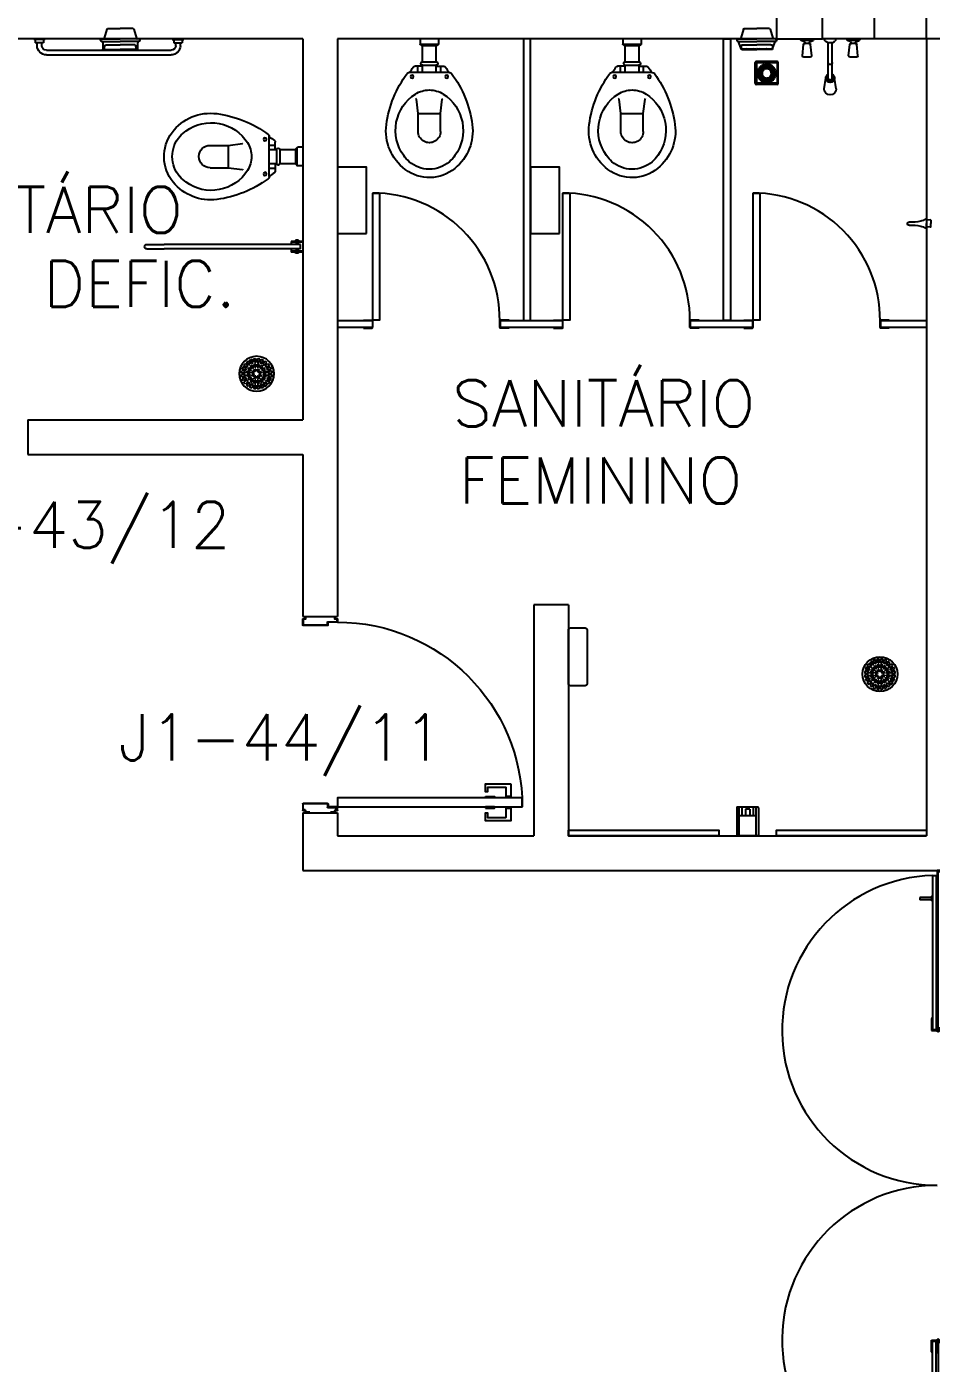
# Model space of a CAD drawing. Header units: millimetres. Extents: x 1887 to 2405, y 1100 to 1335.
# Drawn here: x 2114.31 to 2118.23, y 1265.32 to 1271.1 of the extents above; entities that cross this region are included whole.
import ezdxf

# ---------------------------------------------------------------- set-up
doc = ezdxf.new("R2010")
doc.units = ezdxf.units.MM
doc.linetypes.add('HIDDEN', pattern=[0.375, 0.25, -0.125])
for name, color, linetype in [('AR-ALV', 2, 'Continuous'), ('AR-CORRIMÃO-DEF', 2, 'Continuous'), ('AR-DIVISÓRIAS', 1, 'Continuous'), ('AR-ESTC', 3, 'Continuous'), ('AR-LOUCAS', 1, 'Continuous'), ('AR-LOUÇAS', 1, 'Continuous'), ('AR-PORTA', 1, 'Continuous'), ('AR-VIDRO', 1, 'Continuous'), ('DV- VISTA', 2, 'Continuous'), ('ENDEREÇO', 2, 'Continuous'), ('HE_TIGRECAD', 1, 'Continuous'), ('insercao', 4, 'Continuous'), ('maçaneta', 1, 'Continuous'), ('montantes', 1, 'Continuous'), ('mov', 1, 'Continuous'), ('PM-PERFIL U-C', 2, 'Continuous'), ('pm1', 2, 'Continuous'), ('pm2', 2, 'Continuous'), ('TEXTO', 2, 'Continuous'), ('WC-PROJ', 1, 'HIDDEN'), ('WC1', 1, 'Continuous'), ('WC2', 1, 'Continuous'), ('WC3', 1, 'Continuous')]:
    doc.layers.add(name, color=color, linetype=linetype)
doc.styles.add('UNB-100', font='simplex.shx', dxfattribs={"height": 0.2})
doc.styles.add('UNB1-100', font='simplex.shx', dxfattribs={"height": 0.2})

# ---------------------------------------------------------------- blocks, each defined once
blk = doc.blocks.new('BACI-01P')
at = {"layer": 'WC1'}
for p, q in [((0.1191, 0.03), (0.1191, 0.0624)), ((0.146, 0.0857), (0.146, 0.0887)), ((0.1191, 0.03), (0.1139, 0.03)), ((0.1139, 0.0298), (0.1139, -0.0298)), ((0.1191, -0.03), (0.1139, -0.03)), ((0.1191, -0.03), (0.1191, -0.0624)), ((0.146, -0.0857), (0.146, -0.0887))]:
    blk.add_line(p, q, dxfattribs=at)
for centre, radius, start, end in [((0.4364, -0.2936), 0.4837, 97.68046, 126.34544), ((0.3996, -0.0205), 0.2081, 36.88811, 97.68046), ((0.1282, 0.0624), 0.00909, 126.16044, 180), ((0.4044, -0.3155), 0.4771, 122.78184, 126.16044), ((0.1551, 0.0887), 0.00909, 126.33581, 180), ((0.4268, 0), 0.174, 320.47667, 36.88811), ((0.1282, -0.0624), 0.00909, 180, 233.83956), ((0.4044, 0.3155), 0.4771, 233.83956, 237.21816), ((0.1551, -0.0887), 0.00909, 180, 238.98254), ((0.4364, 0.2936), 0.4837, 233.75773, 262.31954), ((0.3996, 0.0205), 0.2081, 262.31954, 320.89786)]:
    blk.add_arc(centre, radius, start, end, dxfattribs=at)
at = {"layer": 'WC2'}
for p, q in [((0.146, -0.0857), (0.146, 0.0857)), ((0, 0.04), (0.023, 0.04)), ((0.025, 0.035), (0.025, 0.038)), ((0.025, -0.035), (0.025, 0.035)), ((0.025, 0.035), (0.028, 0.035)), ((0.03, -0.033), (0.03, 0.033)), ((0.1, 0.03), (0.03, 0.03)), ((0.1, 0.0298), (0.1, -0.0298)), ((0, -0.04), (0.023, -0.04)), ((0.025, -0.038), (0.025, -0.035)), ((0.025, -0.035), (0.028, -0.035)), ((0.1, -0.03), (0.03, -0.03))]:
    blk.add_line(p, q, dxfattribs=at)
for centre, radius, start, end in [((0.3966, -0.0404), 0.1866, 54.25145, 147.32014), ((0.3335, 0), 0.1117, 147.32014, 180), ((0.4126, -0.0182), 0.1592, 41.32993, 54.25145), ((0.4333, 0), 0.1317, 0, 41.32993), ((0.023, 0.038), 0.002, 0, 90), ((0.028, 0.033), 0.002, 0, 90), ((0.107, 0.0298), 0.00697, 0, 180), ((0.3335, 0), 0.1117, 180, 212.67986), ((0.4333, 0), 0.1317, 318.67007, 0), ((0.023, -0.038), 0.002, 270, 0), ((0.028, -0.033), 0.002, 270, 0), ((0.107, -0.0298), 0.00697, 180, 0), ((0.3966, 0.0404), 0.1866, 212.67986, 305.74855), ((0.4126, 0.0182), 0.1592, 305.74855, 318.67007)]:
    blk.add_arc(centre, radius, start, end, dxfattribs=at)
at = {"layer": 'WC3', "color": 1}
for p, q in [((0.261, 0.0562), (0.2593, 0.0585)), ((0.3229, 0.0486), (0.261, 0.0562)), ((0.3229, 0.0486), (0.3229, -0.0486)), ((0.4015, 0.0486), (0.3229, 0.0486)), ((0.261, -0.0562), (0.2593, -0.0585)), ((0.3229, -0.0486), (0.261, -0.0562)), ((0.4015, -0.0486), (0.3229, -0.0486))]:
    blk.add_line(p, q, dxfattribs=at)
at = {"layer": 'WC3'}
for p, q in [((0.146, 0.0497), (0.1191, 0.0497)), ((0.146, 0.03), (0.1191, 0.03)), ((0.146, -0.03), (0.1191, -0.03)), ((0.146, -0.0497), (0.1191, -0.0497))]:
    blk.add_line(p, q, dxfattribs=at)
at = {"layer": 'WC3', "color": 1}
for centre in [(0.1641, 0.075), (0.1641, -0.075)]:
    blk.add_circle(centre, 0.00682, dxfattribs=at)
blk.add_arc((0.4015, 0), 0.0486, 270, 90, dxfattribs=at)
blk = doc.blocks.new('CHVR-01P')
at = {"layer": 'WC1', "color": 1}
for p, q in [((-0.074, 0.12), (-0.0254, 0.1155)), ((-0.0139, 0.1119), (-0.0077, 0.1257)), ((-0.0015, 0.129), (-0.0052, 0.1279)), ((-0.08, 0.114), (-0.08, 0.086)), ((-0.074, 0.08), (-0.0254, 0.0845)), ((-0.02, 0.1096), (-0.0176, 0.1096)), ((-0.02, 0.0904), (-0.0176, 0.0904)), ((-0.0139, 0.0881), (-0.0077, 0.0743)), ((-0.0015, 0.071), (-0.0052, 0.0721)), ((-0.2165, 0.0264), (-0.1704, 0.0189)), ((-0.1704, 0.0088), (-0.1537, 0.0088)), ((-0.1537, 0.0088), (-0.0176, 0.0088)), ((-0.0176, 0.0088), (-0.0133, 0.0174)), ((-0.0131, 0.0178), (-0.0132, 0.0176)), ((-0.0126, 0.0182), (-0.0088, 0.0206)), ((-0.0088, 0.0222), (-0.0088, 0.0206)), ((-0.0068, 0.0242), (0, 0.0242)), ((-0.2165, -0.0264), (-0.1704, -0.0189)), ((-0.1704, -0.0088), (-0.1537, -0.0088)), ((-0.1537, -0.0088), (-0.0176, -0.0088)), ((-0.0176, -0.0088), (-0.0133, -0.0174)), ((-0.0131, -0.0178), (-0.0132, -0.0176)), ((-0.0126, -0.0182), (-0.0088, -0.0206)), ((-0.0088, -0.0206), (-0.0088, -0.0222)), ((-0.0068, -0.0242), (0, -0.0242)), ((-0.08, -0.086), (-0.08, -0.114)), ((-0.074, -0.08), (-0.0254, -0.0845)), ((-0.074, -0.12), (-0.0254, -0.1155)), ((-0.02, -0.0904), (-0.0176, -0.0904)), ((-0.02, -0.1096), (-0.0176, -0.1096)), ((-0.0139, -0.0881), (-0.0077, -0.0743)), ((-0.0139, -0.1119), (-0.0077, -0.1257)), ((-0.0015, -0.071), (-0.0052, -0.0721)), ((-0.0015, -0.129), (-0.0052, -0.1279))]:
    blk.add_line(p, q, dxfattribs=at)
for centre, radius, start, end in [((-0.074, 0.114), 0.006, 90, 180), ((-0.004, 0.1241), 0.004, 107.53034, 155.61273), ((-0.001, 0.1282), 0.001, 0, 122.00538), ((-0.074, 0.086), 0.006, 180, 270), ((-0.026, 0.1096), 0.006, 0, 84.40066), ((-0.026, 0.0904), 0.006, 275.59934, 0), ((-0.0176, 0.1136), 0.004, 270, 335.61273), ((-0.0176, 0.0864), 0.004, 24.38727, 90), ((-0.004, 0.0759), 0.004, 204.38727, 252.46966), ((-0.001, 0.0718), 0.001, 237.99462, 0), ((0, 0.07), 0.000002, 180, 270), ((-0.2165, 0), 0.0264, 90, 270), ((-0.1704, 0), 0.0189, 90, 270), ((-0.1704, 0), 0.0088, 90, 270), ((-0.1704, 0), 0.0189, 27.71775, 90), ((-0.0115, 0.0165), 0.002, 122.78059, 153.43495), ((-0.0068, 0.0222), 0.002, 90, 180), ((-0.1704, 0), 0.0189, 270, 332.28225), ((-0.0115, -0.0165), 0.002, 206.56505, 237.21941), ((-0.0068, -0.0222), 0.002, 180, 270), ((-0.074, -0.086), 0.006, 90, 180), ((-0.074, -0.114), 0.006, 180, 270), ((-0.026, -0.0904), 0.006, 0, 84.40066), ((-0.026, -0.1096), 0.006, 275.59934, 0), ((-0.0176, -0.0864), 0.004, 270, 335.61273), ((-0.0176, -0.1136), 0.004, 24.38727, 90), ((-0.004, -0.0759), 0.004, 107.53034, 155.61273), ((-0.001, -0.0718), 0.001, 0, 122.00538), ((-0.004, -0.1241), 0.004, 204.38727, 252.46966), ((-0.001, -0.1282), 0.001, 237.99462, 0), ((0, -0.13), 0.000002, 180, 270)]:
    blk.add_arc(centre, radius, start, end, dxfattribs=at)
at = {"layer": 'WC2', "color": 1}
for p, q in [((-0.0077, 0.1257), (-0.0077, 0.0743)), ((-0.02, 0.1096), (-0.02, 0.0904)), ((-0.0176, 0.0088), (-0.0176, -0.0088)), ((-0.02, -0.0904), (-0.02, -0.1096)), ((-0.0077, -0.0743), (-0.0077, -0.1257))]:
    blk.add_line(p, q, dxfattribs=at)
for centre, radius, start, end in [((-0.1704, 0), 0.0132, 41.81031, 318.18969), ((-0.1031, 0), 0.0088, 90, 270)]:
    blk.add_arc(centre, radius, start, end, dxfattribs=at)
blk = doc.blocks.new('pb55-gr-01p')
at = {"layer": 'mov'}
blk.add_arc((0.0015, 0.0172), 0.55, 359.7335, 90, dxfattribs=at)
at = {"layer": 'pm1'}
blk.add_lwpolyline([(0.0315, 0.5673), (0.0315, 0.0172), (0.0015, 0.0172), (0.0015, 0.5673)], close=True, dxfattribs=at)
at = {"layer": 'pm2'}
for p, q in [((-0.0385, 0.0172), (-0.0008, 0.0172)), ((-0.0385, 0.0158), (-0.0385, 0.0172)), ((-0.0008, 0.0158), (-0.0385, 0.0158)), ((0, 0.015), (0, -0.015)), ((0.0015, -0.0152), (0.0015, 0.015)), ((0.5515, -0.0152), (0.5515, 0.015)), ((0.553, 0.015), (0.553, -0.015)), ((0.5915, 0.0172), (0.5537, 0.0172)), ((0.5537, 0.0158), (0.5915, 0.0158)), ((0.5915, 0.0158), (0.5915, 0.0172)), ((-0.001, -0.016), (-0.0385, -0.016)), ((-0.0385, -0.0175), (-0.0385, -0.016)), ((-0.0385, -0.0175), (-0.0008, -0.0175)), ((0.5915, -0.0175), (0.5537, -0.0175)), ((0.554, -0.016), (0.5915, -0.016)), ((0.5915, -0.0175), (0.5915, -0.016))]:
    blk.add_line(p, q, dxfattribs=at)
for centre, radius, start, end in [((-0.0008, 0.015), 0.00225, 0, 90), ((-0.0008, 0.015), 0.00075, 0, 90), ((0.5537, 0.015), 0.00225, 90, 180), ((0.5537, 0.015), 0.00075, 90, 180), ((-0.001, -0.015), 0.001, 270, 0), ((-0.0008, -0.0152), 0.00225, 270, 0), ((0.5537, -0.0152), 0.00225, 180, 270), ((0.554, -0.015), 0.001, 180, 270)]:
    blk.add_arc(centre, radius, start, end, dxfattribs=at)
blk = doc.blocks.new('DV4')
at = {"layer": 'DV- VISTA', "color": 2}
blk.add_lwpolyline([(0.03, 0), (0.03, -1.22), (0, -1.22), (0, 0)], close=True, dxfattribs=at)
blk = doc.blocks.new('DV3')
at = {"layer": 'DV- VISTA', "color": 2}
blk.add_lwpolyline([(0.03, 0), (0.03, -0.15), (0, -0.15), (0, 0)], close=True, dxfattribs=at)
blk = doc.blocks.new('DV9')
at = {"layer": 'DV- VISTA', "color": 2}
blk.add_lwpolyline([(0.27, -0.03), (0, -0.03), (0, 0), (0.27, 0)], close=True, dxfattribs=at)
blk = doc.blocks.new('DV12')
at = {"layer": 'DV- VISTA', "color": 2}
blk.add_lwpolyline([(0.03, 0.2), (0.03, 0), (0, 0), (0, 0.2)], close=True, dxfattribs=at)
blk = doc.blocks.new('PV1')
at = {"layer": 'AR-VIDRO'}
for p, q in [((0.6825, 0.02), (0.005, 0.02)), ((0.6825, 0.005), (0.005, 0.005)), ((0.0215, 0.0443), (0.0215, 0.0293)), ((0.0215, 0.0443), (0.6875, 0.0443)), ((0.0215, 0.0293), (0.6875, 0.0293)), ((2.7035, 0.0443), (2.0375, 0.0443)), ((2.7035, 0.0293), (2.0375, 0.0293)), ((2.0425, 0.02), (2.72, 0.02)), ((2.0425, 0.005), (2.72, 0.005)), ((2.7035, 0.0443), (2.7035, 0.0293))]:
    blk.add_line(p, q, dxfattribs=at)
at = {"layer": 'maçaneta'}
for p, q in [((0.1165, 0.0993), (0.1265, 0.0993)), ((0.1165, 0.0493), (0.1165, 0.0993)), ((0.1265, 0.0493), (0.1265, 0.0993)), ((2.5985, 0.0493), (2.5985, 0.0993)), ((2.6085, 0.0993), (2.5985, 0.0993)), ((2.6085, 0.0493), (2.6085, 0.0993)), ((0.1115, 0.0443), (0.1115, 0.0493)), ((0.1115, 0.0493), (0.1315, 0.0493)), ((0.1315, 0.0443), (0.1315, 0.0493)), ((2.6135, 0.0493), (2.5935, 0.0493)), ((2.5935, 0.0443), (2.5935, 0.0493)), ((2.6135, 0.0443), (2.6135, 0.0493))]:
    blk.add_line(p, q, dxfattribs=at)
at = {"layer": 'montantes'}
for p, q in [((0, 0), (0, 0.025)), ((0, 0.025), (0.02, 0.025)), ((0, 0), (0.02, 0)), ((0.005, 0.005), (0.005, 0.02)), ((0.02, 0.02), (0.02, 0.025)), ((0.02, 0), (0.02, 0.005)), ((0.6425, 0.0493), (0.6925, 0.0493)), ((0.6425, 0.025), (0.6925, 0.025)), ((0.6875, 0.025), (0.6675, 0.025)), ((0.6675, 0.02), (0.6675, 0.025)), ((0.6675, 0), (0.6675, 0.005)), ((0.6875, 0), (0.6675, 0)), ((0.6825, 0.005), (0.6825, 0.02)), ((0.6875, 0.0443), (0.6875, 0.0293)), ((0.6875, 0), (0.6875, 0.025)), ((0.6925, 0.0493), (0.6925, 0.025)), ((2.0325, 0.0493), (2.0325, 0.025)), ((2.0825, 0.0493), (2.0325, 0.0493)), ((2.0825, 0.025), (2.0325, 0.025)), ((2.0375, 0.0443), (2.0375, 0.0293)), ((2.0375, 0.025), (2.0575, 0.025)), ((2.0375, 0), (2.0375, 0.025)), ((2.0375, 0), (2.0575, 0)), ((2.0425, 0.005), (2.0425, 0.02)), ((2.0575, 0.02), (2.0575, 0.025)), ((2.0575, 0), (2.0575, 0.005)), ((2.705, 0.02), (2.705, 0.025)), ((2.725, 0.025), (2.705, 0.025)), ((2.705, 0), (2.705, 0.005)), ((2.725, 0), (2.705, 0)), ((2.72, 0.005), (2.72, 0.02)), ((2.725, 0), (2.725, 0.025))]:
    blk.add_line(p, q, dxfattribs=at)
for centre in [(0.6925, 0.02), (2.0325, 0.02)]:
    blk.add_circle(centre, 0.005, dxfattribs=at)
for centre, start, end in [((0.6425, 0.0443), 90, 180), ((0.6425, 0.03), 180, 270), ((2.0825, 0.0443), 0, 90), ((2.0825, 0.03), 270, 0)]:
    blk.add_arc(centre, 0.005, start, end, dxfattribs=at)
at = {"layer": 'mov'}
for centre, start, end in [((0.692, 0.025), 0, 178.35472), ((2.033, 0.025), 1.64528, 180)]:
    blk.add_arc(centre, 0.6705, start, end, dxfattribs=at)
blk = doc.blocks.new('PM3')
at = {"layer": 'maçaneta'}
for points in [[(0.02, 0.825), (-0.035, 0.825), (-0.035, 0.715), (0, 0.715), (0, 0.725), (-0.02, 0.725), (-0.02, 0.8035, -0.414214), (-0.0185, 0.805), (0.02, 0.805)], [(0.125, 0.825), (0.07, 0.825), (0.07, 0.805), (0.1085, 0.805, -0.414214), (0.11, 0.8035), (0.11, 0.725), (0.09, 0.725), (0.09, 0.715), (0.125, 0.715)]]:
    blk.add_lwpolyline(points, format="xyb", close=True, dxfattribs=at)
for points in [[(0.02, 0.715), (0.02, 0.755), (0.025, 0.755), (0.025, 0.715)], [(0.07, 0.715), (0.07, 0.755), (0.065, 0.755), (0.065, 0.715)]]:
    blk.add_lwpolyline(points, close=True, dxfattribs=at)
at = {"layer": 'mov'}
blk.add_arc((0.025, 0.075), 0.8, 0, 90, dxfattribs=at)
at = {"layer": 'PM-PERFIL U-C'}
for p, q in [((0, 0.045), (0, 0.0635)), ((0.0015, 0.065), (0.01, 0.065)), ((0.002, 0.063), (0.002, 0.045)), ((0.0105, 0.063), (0.002, 0.063)), ((0.01, 0.065), (0.01, 0.0735)), ((0.0115, 0.075), (0.0235, 0.075)), ((0.012, 0.073), (0.012, 0.0645)), ((0.023, 0.073), (0.012, 0.073)), ((0.023, 0.0335), (0.023, 0.073)), ((0.025, 0.0735), (0.025, 0.034)), ((0.825, 0.0735), (0.825, 0.034)), ((0.8385, 0.075), (0.8265, 0.075)), ((0.827, 0.073), (0.838, 0.073)), ((0.827, 0.0335), (0.827, 0.073)), ((0.838, 0.073), (0.838, 0.0645)), ((0.8395, 0.063), (0.848, 0.063)), ((0.84, 0.065), (0.84, 0.0735)), ((0.8485, 0.065), (0.84, 0.065)), ((0.848, 0.063), (0.848, 0.045)), ((0.85, 0.045), (0.85, 0.0635)), ((0.002, 0.045), (0, 0.045)), ((0.038, 0.032), (0.0245, 0.032)), ((0.0385, 0.034), (0.025, 0.034)), ((0.038, 0.032), (0.038, -0.073)), ((0.04, 0.0325), (0.04, -0.0735)), ((0.81, 0.0325), (0.81, -0.0735)), ((0.8115, 0.034), (0.825, 0.034)), ((0.812, 0.032), (0.8255, 0.032)), ((0.812, 0.032), (0.812, -0.073)), ((0.848, 0.045), (0.85, 0.045)), ((0, -0.045), (0.002, -0.045)), ((0, -0.0635), (0, -0.045)), ((0.002, -0.045), (0.002, -0.063)), ((0.85, -0.045), (0.848, -0.045)), ((0.848, -0.045), (0.848, -0.063)), ((0.85, -0.0635), (0.85, -0.045)), ((0.01, -0.065), (0.0015, -0.065)), ((0.002, -0.063), (0.0105, -0.063)), ((0.01, -0.0735), (0.01, -0.065)), ((0.0385, -0.075), (0.0115, -0.075)), ((0.012, -0.0645), (0.012, -0.073)), ((0.012, -0.073), (0.038, -0.073)), ((0.8115, -0.075), (0.8385, -0.075)), ((0.838, -0.073), (0.812, -0.073)), ((0.838, -0.0645), (0.838, -0.073)), ((0.848, -0.063), (0.8395, -0.063)), ((0.84, -0.0735), (0.84, -0.065)), ((0.84, -0.065), (0.8485, -0.065))]:
    blk.add_line(p, q, dxfattribs=at)
for centre, start, end in [((0.0015, 0.0635), 90, 180), ((0.0115, 0.0735), 90, 180), ((0.0105, 0.0645), 270, 0), ((0.0235, 0.0735), 360, 90), ((0.8265, 0.0735), 90, 180), ((0.8395, 0.0645), 180, 270), ((0.8385, 0.0735), 0, 90), ((0.8485, 0.0635), 0, 90), ((0.0245, 0.0335), 180, 270), ((0.0385, 0.0325), 0, 90), ((0.8115, 0.0325), 90, 180), ((0.8255, 0.0335), 270, 0), ((0.0015, -0.0635), 180, 270), ((0.0115, -0.0735), 180, 270), ((0.0105, -0.0645), 0, 90), ((0.0385, -0.0735), 269.93864, 0), ((0.8115, -0.0735), 180, 270.06136), ((0.8395, -0.0645), 90, 180), ((0.8385, -0.0735), 270, 0), ((0.8485, -0.0635), 270, 0)]:
    blk.add_arc(centre, 0.0015, start, end, dxfattribs=at)
at = {"layer": 'pm1'}
blk.add_lwpolyline([(0.065, 0.875), (0.065, 0.075), (0.025, 0.075), (0.025, 0.875)], close=True, dxfattribs=at)
blk = doc.blocks.new('TLHR-01p')
at = {"layer": 'WC1', "color": 1}
blk.add_lwpolyline([(-0.117, 0.08), (0.117, 0.08, -0.414214), (0.125, 0.072), (0.125, 0.008, -0.414214), (0.117, 0), (-0.117, 0, -0.414214), (-0.125, 0.008), (-0.125, 0.072, -0.414214)], format="xyb", close=True, dxfattribs=at)
blk = doc.blocks.new('CABD-01p')
at = {"layer": 'WC1', "color": 1, "linetype": 'Continuous', "ltscale": 2.5}
for p, q in [((-0.016, 0.0155), (-0.0146, 0.0017)), ((-0.0149, 0), (0, 0)), ((-0.0142, 0.0175), (0, 0.0175)), ((0.0142, 0.0175), (0, 0.0175)), ((0.0149, 0), (0, 0)), ((0.016, 0.0155), (0.0146, 0.0017)), ((-0.0186, -0.0025), (-0.0159, -0.0009)), ((0.0186, -0.0025), (0.0159, -0.0009))]:
    blk.add_line(p, q, dxfattribs=at)
for centre, radius, start, end in [((-0.0142, 0.0157), 0.0018, 91.24657, 185.86063), ((-0.0173, 0.0014), 0.00271, 301.09168, 5.69134), ((0.0142, 0.0157), 0.0018, 354.13937, 88.75343), ((0.0173, 0.0014), 0.0027, 174.09712, 238.7968), ((-0.0172, -0.0049), 0.0027, 121.13871, 218.68977), ((-0.0544, -0.0346), 0.0449, 12.31029, 38.63209), ((-0.1863, -0.0635), 0.18, 356.12935, 12.35981), ((0.1863, -0.0635), 0.18, 167.64019, 183.87065), ((0.0544, -0.0346), 0.0449, 141.36791, 167.68971), ((0.0172, -0.0049), 0.0027, 321.31023, 58.86129), ((0, -0.0762), 0.00675, 176.14735, 269.46778), ((0, -0.0762), 0.00675, 270.53222, 3.85265)]:
    blk.add_arc(centre, radius, start, end, dxfattribs=at)
blk = doc.blocks.new('SBNT-01p')
at = {"layer": 'WC1', "color": 1, "linetype": 'Continuous', "ltscale": 2.5}
for p, q in [((-0.0581, 0.0418), (-0.0694, 0.0022)), ((-0.0552, 0.044), (0, 0.044)), ((0.0552, 0.044), (0, 0.044)), ((0.0581, 0.0418), (0.0694, 0.0022)), ((-0.0851, -0.006), (-0.0851, -0.004)), ((-0.0811, 0), (-0.0723, 0)), ((-0.0791, -0.012), (0, -0.012)), ((-0.0684, -0.043), (-0.0777, -0.016)), ((-0.0723, 0), (0, 0)), ((-0.0682, -0.0311), (-0.0674, -0.0415)), ((-0.0628, -0.047), (0, -0.047)), ((-0.0607, -0.026), (0, -0.026)), ((0.0723, 0), (0, 0)), ((0.0791, -0.012), (0, -0.012)), ((0.0607, -0.026), (0, -0.026)), ((0.0628, -0.047), (0, -0.047)), ((0.0682, -0.0311), (0.0674, -0.0415)), ((0.0684, -0.043), (0.0777, -0.016)), ((0.0811, 0), (0.0723, 0)), ((0.0851, -0.006), (0.0851, -0.004))]:
    blk.add_line(p, q, dxfattribs=at)
for centre, radius, start, end in [((-0.081, -0.004), 0.00401, 90.14277, 180), ((-0.0723, 0.003), 0.00299, 269.90052, 344.09249), ((-0.0552, 0.041), 0.00301, 90.15512, 164.14809), ((0.0552, 0.041), 0.00301, 15.80184, 89.84353), ((0.0723, 0.003), 0.003, 195.95719, 270.10081), ((-0.0791, -0.006), 0.006, 178.18283, 270.06494), ((-0.0853, -0.0186), 0.008, 19.03324, 63.68855), ((-0.0628, -0.041), 0.00599, 198.91508, 270.04577), ((-0.0642, -0.0307), 0.004, 111.84648, 186.44163), ((-0.0614, -0.041), 0.006, 184.23444, 269.97999), ((-0.0607, -0.0395), 0.0135, 90.13804, 111.90153), ((0.0607, -0.0395), 0.0135, 68.22346, 89.96981), ((0.0614, -0.041), 0.006, 270.01994, 355.70054), ((0.0628, -0.041), 0.00599, 269.95051, 341.05876), ((0.0642, -0.0307), 0.004, 353.51216, 68.14317), ((0.0853, -0.0186), 0.008, 116.31925, 161.03931), ((0.0791, -0.006), 0.006, 269.93506, 1.81717), ((0.081, -0.004), 0.00401, 360, 89.85364)]:
    blk.add_arc(centre, radius, start, end, dxfattribs=at)
at = {"layer": 'WC2', "color": 1, "linetype": 'Continuous', "ltscale": 2.5}
for centre, radius, start, end in [((-0.056, -0.093), 0.05, 76.49719, 101.99206), ((-0.042, -0.0348), 0.00987, 256.36803, 283.73428), ((-0.028, -0.093), 0.05, 76.49729, 103.48195), ((-0.014, -0.0348), 0.00987, 256.36803, 283.73428), ((0.0001, -0.0935), 0.0506, 90.16045, 103.50852), ((-0.0001, -0.0935), 0.0506, 76.53389, 89.88023), ((0.014, -0.0348), 0.00987, 256.36803, 283.73428), ((0.028, -0.093), 0.05, 76.49729, 103.48195), ((0.042, -0.0348), 0.00987, 256.36803, 283.73428), ((0.056, -0.0931), 0.0501, 77.87599, 103.46124)]:
    blk.add_arc(centre, radius, start, end, dxfattribs=at)
blk = doc.blocks.new('PPLR-01p')
at = {"layer": 'WC1', "color": 1}
blk.add_lwpolyline([(-0.1435, 0.126), (0.1435, 0.126), (0.1435, 0), (-0.1435, 0), (-0.1435, 0.126)], dxfattribs=at)
blk = doc.blocks.new('SBSPRAY-P')
at = {"layer": 'WC1', "color": 1}
for p, q in [((-0.0444, 0), (0.0444, 0)), ((-0.0469, -0.122), (-0.0469, -0.0025)), ((-0.0376, -0.0025), (-0.0376, -0.122)), ((0.0376, -0.122), (0.0376, -0.0025)), ((0.0376, -0.0025), (0.0376, -0.122)), ((0.0469, -0.122), (0.0469, -0.0025)), ((-0.0376, -0.0861), (0.0376, -0.0861)), ((-0.0444, -0.1245), (0.0444, -0.1245))]:
    blk.add_line(p, q, dxfattribs=at)
for centre, start, end in [((-0.0444, -0.0025), 90, 180), ((0.0444, -0.0025), 0, 90), ((-0.0351, -0.0025), 90, 180), ((0.0351, -0.0025), 0, 90), ((-0.0444, -0.122), 180, 270), ((-0.0351, -0.122), 180, 270), ((0.0351, -0.122), 270, 360), ((0.0444, -0.122), 270, 0)]:
    blk.add_arc(centre, 0.0025, start, end, dxfattribs=at)
at = {"layer": 'WC2', "color": 1}
for p, q in [((-0.0247, -0.1245), (-0.0247, -0.0861)), ((-0.0096, -0.1161), (-0.0096, -0.0861)), ((0.0096, -0.1161), (0.0096, -0.0861)), ((0.0247, -0.1245), (0.0247, -0.0861)), ((-0.0096, -0.1161), (0.0096, -0.1161))]:
    blk.add_line(p, q, dxfattribs=at)
blk = doc.blocks.new('barra-fixa-p')
at = {"layer": 'AR-LOUCAS'}
for p, q in [((-1.11, 0.07), (-0.57, 0.07)), ((-1.115, 0.003), (-1.165, 0.003)), ((-1.165, 0), (-1.165, 0.003)), ((-1.115, 0), (-1.165, 0)), ((-1.158, 0.003), (-1.158, 0.018)), ((-1.122, 0.018), (-1.158, 0.018)), ((-1.15, 0.03), (-1.15, 0.018)), ((-1.13, 0.03), (-1.13, 0.018)), ((-1.122, 0.003), (-1.122, 0.018)), ((-1.115, 0), (-1.115, 0.003)), ((-1.11, 0.05), (-0.57, 0.05)), ((-0.565, 0), (-0.565, 0.003)), ((-0.565, 0.003), (-0.515, 0.003)), ((-0.565, 0), (-0.515, 0)), ((-0.558, 0.018), (-0.522, 0.018)), ((-0.558, 0.003), (-0.558, 0.018)), ((-0.55, 0.03), (-0.55, 0.018)), ((-0.53, 0.03), (-0.53, 0.018)), ((-0.522, 0.003), (-0.522, 0.018)), ((-0.515, 0), (-0.515, 0.003))]:
    blk.add_line(p, q, dxfattribs=at)
for centre, radius, start, end in [((-1.11, 0.03), 0.04, 90, 180), ((-0.57, 0.03), 0.04, 0, 90), ((-1.11, 0.03), 0.02, 90, 180), ((-0.57, 0.03), 0.02, 0, 90)]:
    blk.add_arc(centre, radius, start, end, dxfattribs=at)
blk = doc.blocks.new('barra-articulada-p')
at = {"layer": 'AR-LOUCAS'}
for p, q in [((-0.685, 0), (-0.685, 0)), ((-0.675, 0.01), (-0.6, 0.01)), ((-0.0105, 0.01), (-0.6, 0.01)), ((-0.05, 0.02), (-0.05, 0.023)), ((0, 0.023), (-0.05, 0.023)), ((-0.05, 0.01), (-0.05, 0.02)), ((0, 0.02), (-0.05, 0.02)), ((-0.0319, 0.028), (-0.0319, 0.023)), ((-0.0181, 0.028), (-0.0319, 0.028)), ((-0.029, 0.01), (-0.029, 0.02)), ((-0.0285, 0.028), (-0.0285, 0.023)), ((-0.0215, 0.028), (-0.0215, 0.023)), ((-0.021, 0.01), (-0.021, 0.02)), ((-0.0181, 0.028), (-0.0181, 0.023)), ((-0.015, 0), (-0.015, 0)), ((-0.0105, 0.01), (-0.0105, -0.01)), ((0, 0.02), (0, 0.023)), ((0, -0.02), (0, 0.02)), ((-0.675, -0.01), (-0.6, -0.01)), ((-0.0105, -0.01), (-0.6, -0.01)), ((-0.05, -0.02), (-0.05, -0.01)), ((-0.05, -0.023), (-0.05, -0.02)), ((0, -0.02), (-0.05, -0.02)), ((0, -0.023), (-0.05, -0.023)), ((-0.0319, -0.028), (-0.0319, -0.023)), ((-0.0181, -0.028), (-0.0319, -0.028)), ((-0.029, -0.02), (-0.029, -0.01)), ((-0.0285, -0.028), (-0.0285, -0.023)), ((-0.0215, -0.028), (-0.0215, -0.023)), ((-0.021, -0.02), (-0.021, -0.01)), ((-0.0181, -0.028), (-0.0181, -0.023)), ((0, -0.023), (0, -0.02))]:
    blk.add_line(p, q, dxfattribs=at)
for start, end in [(90, 180), (180, 270)]:
    blk.add_arc((-0.675, 0), 0.01, start, end, dxfattribs=at)
blk = doc.blocks.new('PPLR-03P')
at = {"layer": 'WC1', "color": 1, "linetype": 'Continuous', "ltscale": 2.5}
for p, q in [((-0.047, 0.0721), (-0.047, 0)), ((-0.0194, 0.0751), (-0.044, 0.0751)), ((-0.012, 0.0791), (-0.012, 0)), ((-0.006, 0.0851), (-0.004, 0.0851)), ((0, 0.0811), (0, 0.0723)), ((0.0003, 0.071), (0, 0.0723)), ((0, 0.0723), (0, 0)), ((0.0011, 0.07), (0.0003, 0.071)), ((0.0022, 0.0694), (0.0011, 0.07)), ((0.0418, 0.0581), (0.0022, 0.0694)), ((-0.047, -0.0721), (-0.047, 0)), ((-0.012, -0.0791), (-0.012, 0)), ((0, -0.0723), (0, 0)), ((0.044, 0.0552), (0.044, 0)), ((0.044, -0.0552), (0.044, 0)), ((-0.0194, -0.0751), (-0.044, -0.0751)), ((-0.006, -0.0851), (-0.004, -0.0851)), ((0.0003, -0.071), (0, -0.0723)), ((0, -0.0811), (0, -0.0723)), ((0.0011, -0.07), (0.0003, -0.071)), ((0.0022, -0.0694), (0.0011, -0.07)), ((0.0418, -0.0581), (0.0022, -0.0694))]:
    blk.add_line(p, q, dxfattribs=at)
for centre, radius, start, end in [((-0.044, 0.0721), 0.003, 90, 179.92817), ((-0.0194, 0.0831), 0.008, 270, 343.40028), ((-0.006, 0.079), 0.006, 90, 179.92817), ((-0.004, 0.0811), 0.004, 359.93387, 91.72381), ((0.041, 0.0552), 0.003, 359.89371, 73.98814), ((0.041, -0.0552), 0.003, 286.01186, 0.10629), ((-0.044, -0.0721), 0.003, 180.07183, 270), ((-0.0194, -0.0831), 0.008, 16.59972, 90), ((-0.006, -0.079), 0.006, 180.07183, 270), ((-0.004, -0.0811), 0.004, 268.27619, 0.06613)]:
    blk.add_arc(centre, radius, start, end, dxfattribs=at)
at = {"layer": 'WC2', "color": 1, "linetype": 'Continuous', "ltscale": 2.5}
for p, q in [((-0.0444, 0.0691), (-0.0296, 0.067)), ((-0.027, 0.0641), (-0.027, 0)), ((-0.027, -0.0641), (-0.027, 0)), ((-0.0444, -0.0691), (-0.0296, -0.067))]:
    blk.add_line(p, q, dxfattribs=at)
for centre, radius, start, end in [((-0.044, 0.0721), 0.00301, 180.10956, 262.18171), ((-0.03, 0.0641), 0.003, 359.88584, 81.95452), ((-0.044, -0.0721), 0.00301, 97.89913, 179.89194), ((-0.03, -0.0641), 0.003, 278.04548, 0.11416)]:
    blk.add_arc(centre, radius, start, end, dxfattribs=at)
blk = doc.blocks.new('caixasifon')
at = {"layer": 'HE_TIGRECAD', "color": 1}
for p, q in [((-0.0221, 0.0443), (-0.0303, 0.0584)), ((-0.0157, 0.0469), (-0.0199, 0.0627)), ((-0.0099, 0.0485), (-0.0141, 0.0643)), ((-0.003, 0.0494), (-0.003, 0.0657)), ((0.003, 0.0494), (0.003, 0.0657)), ((0.0099, 0.0485), (0.0141, 0.0643)), ((0.0157, 0.0469), (0.0199, 0.0627)), ((0.0221, 0.0443), (0.0303, 0.0584)), ((-0.0494, 0.003), (-0.0657, 0.003)), ((-0.0485, 0.0099), (-0.0643, 0.0141)), ((-0.0469, 0.0157), (-0.0627, 0.0199)), ((-0.0443, 0.0221), (-0.0584, 0.0303)), ((-0.0413, 0.0273), (-0.0554, 0.0355)), ((-0.0371, 0.0328), (-0.0486, 0.0444)), ((-0.0328, 0.0371), (-0.0444, 0.0486)), ((-0.0283, 0.003), (-0.0414, 0.003)), ((-0.0273, 0.0081), (-0.0394, 0.0131)), ((-0.025, 0.0136), (-0.0371, 0.0186)), ((-0.0273, 0.0413), (-0.0355, 0.0554)), ((-0.0222, 0.0179), (-0.0314, 0.0271)), ((-0.0179, 0.0222), (-0.0271, 0.0314)), ((-0.0106, 0.003), (-0.0203, 0.003)), ((-0.0136, 0.025), (-0.0186, 0.0371)), ((-0.0096, 0.0054), (-0.0165, 0.0122)), ((-0.0081, 0.0273), (-0.0131, 0.0394)), ((-0.0054, 0.0096), (-0.0122, 0.0165)), ((-0.003, 0.0283), (-0.003, 0.0414)), ((-0.003, 0.0106), (-0.003, 0.0203)), ((0.003, 0.0283), (0.003, 0.0414)), ((0.003, 0.0106), (0.003, 0.0203)), ((0.0054, 0.0096), (0.0122, 0.0165)), ((0.0081, 0.0273), (0.0131, 0.0394)), ((0.0096, 0.0054), (0.0165, 0.0122)), ((0.0106, 0.003), (0.0203, 0.003)), ((0.0136, 0.025), (0.0186, 0.0371)), ((0.0179, 0.0222), (0.0271, 0.0314)), ((0.0222, 0.0179), (0.0314, 0.0271)), ((0.025, 0.0136), (0.0371, 0.0186)), ((0.0273, 0.0413), (0.0355, 0.0554)), ((0.0273, 0.0081), (0.0394, 0.0131)), ((0.0283, 0.003), (0.0414, 0.003)), ((0.0328, 0.0371), (0.0444, 0.0486)), ((0.0371, 0.0328), (0.0486, 0.0444)), ((0.0413, 0.0273), (0.0554, 0.0355)), ((0.0443, 0.0221), (0.0584, 0.0303)), ((0.0469, 0.0157), (0.0627, 0.0199)), ((0.0485, 0.0099), (0.0643, 0.0141)), ((0.0494, 0.003), (0.0657, 0.003)), ((-0.0494, -0.003), (-0.0657, -0.003)), ((-0.0485, -0.0099), (-0.0643, -0.0141)), ((-0.0469, -0.0157), (-0.0627, -0.0199)), ((-0.0443, -0.0221), (-0.0584, -0.0303)), ((-0.0413, -0.0273), (-0.0554, -0.0355)), ((-0.0371, -0.0328), (-0.0486, -0.0444)), ((-0.0328, -0.0371), (-0.0444, -0.0486)), ((-0.0283, -0.003), (-0.0414, -0.003)), ((-0.0273, -0.0081), (-0.0394, -0.0131)), ((-0.025, -0.0136), (-0.0371, -0.0186)), ((-0.0273, -0.0413), (-0.0355, -0.0554)), ((-0.0222, -0.0179), (-0.0314, -0.0271)), ((-0.0221, -0.0443), (-0.0303, -0.0584)), ((-0.0179, -0.0222), (-0.0271, -0.0314)), ((-0.0106, -0.003), (-0.0203, -0.003)), ((-0.0157, -0.0469), (-0.0199, -0.0627)), ((-0.0136, -0.025), (-0.0186, -0.0371)), ((-0.0096, -0.0054), (-0.0165, -0.0122)), ((-0.0099, -0.0485), (-0.0141, -0.0643)), ((-0.0081, -0.0273), (-0.0131, -0.0394)), ((-0.0054, -0.0096), (-0.0122, -0.0165)), ((-0.003, -0.0106), (-0.003, -0.0203)), ((-0.003, -0.0283), (-0.003, -0.0414)), ((-0.003, -0.0494), (-0.003, -0.0657)), ((0.003, -0.0106), (0.003, -0.0203)), ((0.003, -0.0283), (0.003, -0.0414)), ((0.003, -0.0494), (0.003, -0.0657)), ((0.0054, -0.0096), (0.0122, -0.0165)), ((0.0081, -0.0273), (0.0131, -0.0394)), ((0.0096, -0.0054), (0.0165, -0.0122)), ((0.0099, -0.0485), (0.0141, -0.0643)), ((0.0106, -0.003), (0.0203, -0.003)), ((0.0136, -0.025), (0.0186, -0.0371)), ((0.0157, -0.0469), (0.0199, -0.0627)), ((0.0179, -0.0222), (0.0271, -0.0314)), ((0.0221, -0.0443), (0.0303, -0.0584)), ((0.0222, -0.0179), (0.0314, -0.0271)), ((0.025, -0.0136), (0.0371, -0.0186)), ((0.0273, -0.0081), (0.0394, -0.0131)), ((0.0273, -0.0413), (0.0355, -0.0554)), ((0.0283, -0.003), (0.0414, -0.003)), ((0.0328, -0.0371), (0.0444, -0.0486)), ((0.0371, -0.0328), (0.0486, -0.0444)), ((0.0413, -0.0273), (0.0554, -0.0355)), ((0.0443, -0.0221), (0.0584, -0.0303)), ((0.0469, -0.0157), (0.0627, -0.0199)), ((0.0485, -0.0099), (0.0643, -0.0141)), ((0.0494, -0.003), (0.0657, -0.003))]:
    blk.add_line(p, q, dxfattribs=at)
blk.add_circle((0, 0), 0.0755, dxfattribs=at)
for radius, start, end in [(0.0658, 107.61318, 117.38682), (0.0658, 92.61318, 102.38682), (0.0658, 77.61318, 87.38682), (0.0658, 62.61318, 72.38682), (0.0658, 167.61318, 177.38682), (0.0658, 152.61318, 162.38682), (0.0658, 137.61318, 147.38682), (0.0495, 168.4746, 176.5254), (0.0495, 153.4746, 161.5254), (0.0658, 122.61318, 132.38682), (0.0415, 161.64548, 175.85452), (0.0495, 138.4746, 146.5254), (0.0415, 139.14548, 153.35452), (0.0495, 123.4746, 131.5254), (0.0285, 163.54233, 173.95767), (0.0415, 116.64548, 130.85452), (0.0285, 141.04233, 151.45767), (0.0495, 108.4746, 116.5254), (0.0205, 143.41497, 171.58503), (0.0285, 118.54233, 128.95767), (0.0415, 94.14548, 108.35452), (0.0205, 98.41497, 126.58503), (0.011, 150.82662, 164.17338), (0.0495, 93.4746, 101.5254), (0.0285, 96.04233, 106.45767), (0.011, 105.82662, 119.17338), (0.0495, 78.4746, 86.5254), (0.0415, 71.64548, 85.85452), (0.0285, 73.54233, 83.95767), (0.0205, 53.41497, 81.58503), (0.011, 60.82662, 74.17338), (0.011, 15.82662, 29.17338), (0.0285, 51.04233, 61.45767), (0.0495, 63.4746, 71.5254), (0.0205, 8.41497, 36.58503), (0.0415, 49.14548, 63.35452), (0.0285, 28.54233, 38.95767), (0.0495, 48.4746, 56.5254), (0.0285, 6.04233, 16.45767), (0.0415, 26.64548, 40.85452), (0.0658, 47.61318, 57.38682), (0.0495, 33.4746, 41.5254), (0.0415, 4.14548, 18.35452), (0.0495, 18.4746, 26.5254), (0.0495, 3.4746, 11.5254), (0.0658, 32.61318, 42.38682), (0.0658, 17.61318, 27.38682), (0.0658, 2.61318, 12.38682), (0.0658, 182.61318, 192.38682), (0.0658, 197.61318, 207.38682), (0.0658, 212.61318, 222.38682), (0.0495, 183.4746, 191.5254), (0.0495, 198.4746, 206.5254), (0.0658, 227.61318, 237.38682), (0.0415, 184.14548, 198.35452), (0.0495, 213.4746, 221.5254), (0.0415, 206.64548, 220.85452), (0.0495, 228.4746, 236.5254), (0.0285, 186.04233, 196.45767), (0.0415, 229.14548, 243.35452), (0.0285, 208.54233, 218.95767), (0.0495, 243.4746, 251.5254), (0.0205, 188.41497, 216.58503), (0.0285, 231.04233, 241.45767), (0.0415, 251.64548, 265.85452), (0.0205, 233.41497, 261.58503), (0.011, 195.82662, 209.17338), (0.0495, 258.4746, 266.5254), (0.0285, 253.54233, 263.95767), (0.011, 240.82662, 254.17338), (0.011, 285.82662, 299.17338), (0.0205, 278.41497, 306.58503), (0.0285, 276.04233, 286.45767), (0.0415, 274.14548, 288.35452), (0.0495, 273.4746, 281.5254), (0.011, 330.82662, 344.17338), (0.0285, 298.54233, 308.95767), (0.0495, 288.4746, 296.5254), (0.0205, 323.41497, 351.58503), (0.0415, 296.64548, 310.85452), (0.0285, 321.04233, 331.45767), (0.0285, 343.54233, 353.95767), (0.0495, 303.4746, 311.5254), (0.0415, 319.14548, 333.35452), (0.0658, 302.61318, 312.38682), (0.0495, 318.4746, 326.5254), (0.0415, 341.64548, 355.85452), (0.0495, 333.4746, 341.5254), (0.0495, 348.4746, 356.5254), (0.0658, 317.61318, 327.38682), (0.0658, 332.61318, 342.38682), (0.0658, 347.61318, 357.38682), (0.0658, 242.61318, 252.38682), (0.0658, 257.61318, 267.38682), (0.0658, 272.61318, 282.38682), (0.0658, 287.61318, 297.38682)]:
    blk.add_arc((0, 0), radius, start, end, dxfattribs=at)
blk = doc.blocks.new('raloseco')
at = {"layer": 'HE_TIGRECAD', "color": 1}
for p, q in [((-0.0499, 0.005), (-0.0499, 0.0948)), ((-0.0474, 0.006), (-0.0474, 0.0938)), ((-0.0471, 0.0917), (-0.0471, 0.0035)), ((0.0449, 0.0998), (-0.0449, 0.0998)), ((-0.0448, 0.0922), (-0.0448, 0.0077)), ((-0.0441, 0.0947), (0.0441, 0.0947)), ((0.0439, 0.0973), (-0.0439, 0.0973)), ((0.0423, 0.0947), (-0.0423, 0.0947)), ((-0.0383, 0.0591), (-0.0193, 0.0529)), ((-0.0378, 0.0607), (-0.0187, 0.0545)), ((-0.0351, 0.0668), (-0.0177, 0.0568)), ((-0.0342, 0.0683), (-0.0169, 0.0583)), ((-0.0303, 0.0737), (-0.0154, 0.0603)), ((-0.0292, 0.0749), (-0.0143, 0.0616)), ((-0.0242, 0.0794), (-0.0124, 0.0632)), ((-0.0228, 0.0804), (-0.0111, 0.0642)), ((-0.017, 0.0837), (-0.0089, 0.0655)), ((-0.0155, 0.0844), (-0.0074, 0.0662)), ((-0.0091, 0.0865), (-0.005, 0.0669)), ((-0.0075, 0.0868), (-0.0033, 0.0673)), ((-0.0008, 0.0876), (-0.0008, 0.0675)), ((0.0008, 0.0875), (0.0008, 0.0675)), ((0.0075, 0.0869), (0.0033, 0.0673)), ((0.0091, 0.0865), (0.005, 0.0669)), ((0.0155, 0.0844), (0.0074, 0.0662)), ((0.017, 0.0837), (0.0089, 0.0655)), ((0.0228, 0.0804), (0.0111, 0.0642)), ((0.0242, 0.0794), (0.0124, 0.0632)), ((0.0292, 0.0749), (0.0143, 0.0616)), ((0.0303, 0.0737), (0.0154, 0.0603)), ((0.0342, 0.0683), (0.0169, 0.0583)), ((0.0351, 0.0668), (0.0177, 0.0568)), ((0.0378, 0.0607), (0.0187, 0.0545)), ((0.0383, 0.0591), (0.0193, 0.0529)), ((0.0448, 0.0922), (0.0448, 0.0077)), ((0.0471, 0.0917), (0.0471, 0.0035)), ((0.0474, 0.006), (0.0474, 0.0938)), ((0.0499, 0.005), (0.0499, 0.0948)), ((0.0449, 0), (-0.0449, 0)), ((-0.0441, 0.0005), (0.0441, 0.0005)), ((0.0439, 0.0025), (-0.0439, 0.0025)), ((0.0423, 0.0052), (-0.0423, 0.0052)), ((-0.0399, 0.0509), (-0.02, 0.0488)), ((-0.0399, 0.0442), (-0.02, 0.0463)), ((-0.0397, 0.0526), (-0.0198, 0.0505)), ((-0.0397, 0.0425), (-0.0198, 0.0446)), ((-0.0383, 0.036), (-0.0193, 0.0422)), ((-0.0378, 0.0344), (-0.0187, 0.0406)), ((-0.0351, 0.0283), (-0.0177, 0.0383)), ((-0.0342, 0.0268), (-0.0169, 0.0368)), ((-0.0303, 0.0214), (-0.0154, 0.0348)), ((-0.0292, 0.0202), (-0.0143, 0.0335)), ((-0.0242, 0.0157), (-0.0124, 0.0319)), ((-0.0228, 0.0147), (-0.0111, 0.0309)), ((-0.017, 0.0114), (-0.0089, 0.0296)), ((-0.0155, 0.0107), (-0.0074, 0.0289)), ((-0.0091, 0.0086), (-0.005, 0.0282)), ((-0.0075, 0.0082), (-0.0033, 0.0278)), ((-0.0008, 0.0076), (-0.0008, 0.0276)), ((0.0008, 0.0076), (0.0008, 0.0276)), ((0.0075, 0.0083), (0.0033, 0.0278)), ((0.0091, 0.0086), (0.005, 0.0282)), ((0.0155, 0.0107), (0.0074, 0.0289)), ((0.017, 0.0114), (0.0089, 0.0296)), ((0.0228, 0.0147), (0.0111, 0.0309)), ((0.0242, 0.0157), (0.0124, 0.0319)), ((0.0292, 0.0202), (0.0143, 0.0335)), ((0.0303, 0.0214), (0.0154, 0.0348)), ((0.0342, 0.0268), (0.0169, 0.0368)), ((0.0351, 0.0283), (0.0177, 0.0383)), ((0.0378, 0.0344), (0.0187, 0.0406)), ((0.0383, 0.036), (0.0193, 0.0422)), ((0.0397, 0.0526), (0.0198, 0.0505)), ((0.0397, 0.0425), (0.0198, 0.0446)), ((0.0399, 0.0509), (0.02, 0.0488)), ((0.0399, 0.0442), (0.02, 0.0463))]:
    blk.add_line(p, q, dxfattribs=at)
for centre, radius, start, end in [((-0.0449, 0.0948), 0.005, 90, 180), ((-0.0439, 0.0938), 0.0035, 90, 180), ((-0.0441, 0.0917), 0.003, 90, 180), ((-0.0423, 0.0922), 0.0025, 90, 180), ((0, 0.0476), 0.04, 163.21763, 172.78237), ((0, 0.0476), 0.039, 163.24885, 172.75115), ((0, 0.0476), 0.04, 151.21763, 160.78237), ((0, 0.0476), 0.039, 151.24885, 160.75115), ((0, 0.0476), 0.04, 139.21763, 148.78237), ((0, 0.0476), 0.039, 139.24885, 148.75115), ((0, 0.0476), 0.04, 127.21763, 136.78237), ((0, 0.0476), 0.039, 127.24885, 136.75115), ((0, 0.0476), 0.04, 115.21763, 124.78237), ((0, 0.0476), 0.039, 115.24885, 124.75115), ((0, 0.0476), 0.021, 140.31975, 147.68025), ((0, 0.0476), 0.02, 140.4358, 147.5642), ((0, 0.0476), 0.04, 103.21763, 112.78237), ((0, 0.0476), 0.039, 103.24885, 112.75115), ((0, 0.0476), 0.021, 128.31975, 135.68025), ((0, 0.0476), 0.02, 128.4358, 135.5642), ((0, 0.0476), 0.021, 116.31975, 123.68025), ((0, 0.0476), 0.02, 116.4358, 123.5642), ((0, 0.0476), 0.021, 104.31975, 111.68025), ((0, 0.0476), 0.04, 91.21763, 100.78237), ((0, 0.0476), 0.02, 104.4358, 111.5642), ((0, 0.0476), 0.039, 91.24885, 100.75115), ((0, 0.0476), 0.021, 92.31975, 99.68025), ((0, 0.0476), 0.02, 92.4358, 99.5642), ((0, 0.0476), 0.039, 79.24885, 88.75115), ((0, 0.0476), 0.02, 80.4358, 87.5642), ((0, 0.0476), 0.04, 79.21763, 88.78237), ((0, 0.0476), 0.021, 80.31975, 87.68025), ((0, 0.0476), 0.02, 68.4358, 75.5642), ((0, 0.0476), 0.021, 68.31975, 75.68025), ((0, 0.0476), 0.039, 67.24885, 76.75115), ((0, 0.0476), 0.02, 56.4358, 63.5642), ((0, 0.0476), 0.04, 67.21763, 76.78237), ((0, 0.0476), 0.021, 56.31975, 63.68025), ((0, 0.0476), 0.02, 44.4358, 51.5642), ((0, 0.0476), 0.021, 44.31975, 51.68025), ((0, 0.0476), 0.02, 32.4358, 39.5642), ((0, 0.0476), 0.021, 32.31975, 39.68025), ((0, 0.0476), 0.039, 55.24885, 64.75115), ((0, 0.0476), 0.04, 55.21763, 64.78237), ((0, 0.0476), 0.039, 43.24885, 52.75115), ((0, 0.0476), 0.04, 43.21763, 52.78237), ((0, 0.0476), 0.039, 31.24885, 40.75115), ((0, 0.0476), 0.04, 31.21763, 40.78237), ((0, 0.0476), 0.039, 19.24885, 28.75115), ((0, 0.0476), 0.04, 19.21763, 28.78237), ((0, 0.0476), 0.039, 7.24885, 16.75115), ((0, 0.0476), 0.04, 7.21763, 16.78237), ((0.0423, 0.0922), 0.0025, 0, 90), ((0.0439, 0.0938), 0.0035, 0, 90), ((0.0441, 0.0917), 0.003, 0, 90), ((0.0449, 0.0948), 0.005, 0, 90), ((-0.0449, 0.005), 0.005, 180, 270), ((-0.0439, 0.006), 0.0035, 180, 270), ((-0.0441, 0.0035), 0.003, 180, 270), ((-0.0423, 0.0077), 0.0025, 180, 270), ((0, 0.0476), 0.04, 175.21763, 184.78237), ((0, 0.0476), 0.04, 187.21763, 196.78237), ((0, 0.0476), 0.039, 175.24885, 184.75115), ((0, 0.0476), 0.039, 187.24885, 196.75115), ((0, 0.0476), 0.04, 199.21763, 208.78237), ((0, 0.0476), 0.039, 199.24885, 208.75115), ((0, 0.0476), 0.04, 211.21763, 220.78237), ((0, 0.0476), 0.039, 211.24885, 220.75115), ((0, 0.0476), 0.04, 223.21763, 232.78237), ((0, 0.0476), 0.039, 223.24885, 232.75115), ((0, 0.0476), 0.04, 235.21763, 244.78237), ((0, 0.0476), 0.039, 235.24885, 244.75115), ((0, 0.0476), 0.021, 176.31975, 183.68025), ((0, 0.0476), 0.021, 164.31975, 171.68025), ((0, 0.0476), 0.021, 188.31975, 195.68025), ((0, 0.0476), 0.02, 176.4358, 183.5642), ((0, 0.0476), 0.02, 164.4358, 171.5642), ((0, 0.0476), 0.02, 188.4358, 195.5642), ((0, 0.0476), 0.021, 152.31975, 159.68025), ((0, 0.0476), 0.021, 200.31975, 207.68025), ((0, 0.0476), 0.02, 152.4358, 159.5642), ((0, 0.0476), 0.02, 200.4358, 207.5642), ((0, 0.0476), 0.021, 212.31975, 219.68025), ((0, 0.0476), 0.02, 212.4358, 219.5642), ((0, 0.0476), 0.04, 247.21763, 256.78237), ((0, 0.0476), 0.039, 247.24885, 256.75115), ((0, 0.0476), 0.021, 224.31975, 231.68025), ((0, 0.0476), 0.02, 224.4358, 231.5642), ((0, 0.0476), 0.021, 236.31975, 243.68025), ((0, 0.0476), 0.02, 236.4358, 243.5642), ((0, 0.0476), 0.021, 248.31975, 255.68025), ((0, 0.0476), 0.04, 259.21763, 268.78237), ((0, 0.0476), 0.02, 248.4358, 255.5642), ((0, 0.0476), 0.039, 259.24885, 268.75115), ((0, 0.0476), 0.021, 260.31975, 267.68025), ((0, 0.0476), 0.02, 260.4358, 267.5642), ((0, 0.0476), 0.02, 272.4358, 279.5642), ((0, 0.0476), 0.039, 271.24885, 280.75115), ((0, 0.0476), 0.021, 272.31975, 279.68025), ((0, 0.0476), 0.04, 271.21763, 280.78237), ((0, 0.0476), 0.02, 284.4358, 291.5642), ((0, 0.0476), 0.021, 284.31975, 291.68025), ((0, 0.0476), 0.02, 296.4358, 303.5642), ((0, 0.0476), 0.039, 283.24885, 292.75115), ((0, 0.0476), 0.04, 283.21763, 292.78237), ((0, 0.0476), 0.021, 296.31975, 303.68025), ((0, 0.0476), 0.02, 308.4358, 315.5642), ((0, 0.0476), 0.021, 308.31975, 315.68025), ((0, 0.0476), 0.02, 320.4358, 327.5642), ((0, 0.0476), 0.021, 320.31975, 327.68025), ((0, 0.0476), 0.039, 295.24885, 304.75115), ((0, 0.0476), 0.04, 295.21763, 304.78237), ((0, 0.0476), 0.02, 20.4358, 27.5642), ((0, 0.0476), 0.02, 332.4358, 339.5642), ((0, 0.0476), 0.021, 20.31975, 27.68025), ((0, 0.0476), 0.021, 332.31975, 339.68025), ((0, 0.0476), 0.02, 8.4358, 15.5642), ((0, 0.0476), 0.02, 344.4358, 351.5642), ((0, 0.0476), 0.02, 356.4358, 3.5642), ((0, 0.0476), 0.021, 8.31975, 15.68025), ((0, 0.0476), 0.021, 344.31975, 351.68025), ((0, 0.0476), 0.021, 356.31975, 3.68025), ((0, 0.0476), 0.039, 307.24885, 316.75115), ((0, 0.0476), 0.04, 307.21763, 316.78237), ((0, 0.0476), 0.039, 319.24885, 328.75115), ((0, 0.0476), 0.04, 319.21763, 328.78237), ((0, 0.0476), 0.039, 331.24885, 340.75115), ((0, 0.0476), 0.04, 331.21763, 340.78237), ((0, 0.0476), 0.039, 343.24885, 352.75115), ((0, 0.0476), 0.04, 343.21763, 352.78237), ((0, 0.0476), 0.039, 355.24885, 4.75115), ((0, 0.0476), 0.04, 355.21763, 4.78237), ((0.0423, 0.0077), 0.0025, 270, 0), ((0.0439, 0.006), 0.0035, 270, 0), ((0.0441, 0.0035), 0.003, 270, 0), ((0.0449, 0.005), 0.005, 270, 0)]:
    blk.add_arc(centre, radius, start, end, dxfattribs=at)

msp = doc.modelspace()

# ---------------------------------------------------------------- linework, layer by layer
at = {"layer": 'AR-ALV'}
for p, q in [((2115.5097, 1271.0485), (2113.2597, 1271.0485)), ((2115.5097, 1271.0485), (2115.5097, 1269.3985)), ((2117.5597, 1271.0485), (2115.6597, 1271.0485)), ((2115.6597, 1271.0485), (2115.6597, 1268.5485)), ((2118.2097, 1271.0485), (2117.7597, 1271.0485)), ((2118.2097, 1271.0485), (2118.2097, 1267.5985)), ((2114.3197, 1269.3985), (2115.5097, 1269.3985)), ((2114.3197, 1269.3985), (2114.3197, 1269.2485)), ((2114.3197, 1269.2485), (2115.5097, 1269.2485)), ((2115.5097, 1269.2485), (2115.5097, 1268.5485)), ((2115.5097, 1268.5485), (2115.6597, 1268.5485)), ((2116.6597, 1268.5985), (2116.5097, 1268.5985)), ((2116.5097, 1268.5985), (2116.5097, 1267.5985)), ((2116.6597, 1268.5985), (2116.6597, 1267.5985)), ((2115.5097, 1267.6985), (2115.5097, 1267.4485)), ((2115.5097, 1267.6985), (2115.6597, 1267.6985)), ((2115.6597, 1267.6985), (2115.6597, 1267.5985)), ((2115.6597, 1267.5985), (2116.5097, 1267.5985)), ((2116.6597, 1267.5985), (2118.2097, 1267.5985)), ((2115.5097, 1267.4485), (2118.4097, 1267.4485))]:
    msp.add_line(p, q, dxfattribs=at)
at = {"layer": 'AR-CORRIMÃO-DEF'}
for p, q in [((2115.5097, 1270.8985), (2115.5097, 1270.8985)), ((2115.5097, 1270.8585), (2115.5097, 1270.8585))]:
    msp.add_line(p, q, dxfattribs=at)
at = {"layer": 'AR-ESTC'}
for points in [[(2117.7597, 1271.6485), (2117.5597, 1271.6485), (2117.5597, 1271.0485), (2117.7597, 1271.0485)], [(2118.2097, 1271.6485), (2118.4097, 1271.6485), (2118.4097, 1271.0485), (2118.2097, 1271.0485)]]:
    msp.add_lwpolyline(points, close=True, dxfattribs=at)
at = {"layer": 'insercao'}
msp.add_line((2117.9847, 1271.0485), (2117.9847, 1271.2485), dxfattribs=at)
at = {"layer": 'WC2'}
for points in [[(2117.3097, 1267.5985), (2116.6597, 1267.5985), (2116.6597, 1267.6235), (2117.3097, 1267.6235)], [(2118.2097, 1267.5985), (2117.5597, 1267.5985), (2117.5597, 1267.6235), (2118.2097, 1267.6235)]]:
    msp.add_lwpolyline(points, close=True, dxfattribs=at)

# ---------------------------------------------------------------- block references
at = {"layer": 'AR-DIVISÓRIAS', "extrusion": (0, 0, -1), "zscale": -1}
msp.add_blockref('DV4', (-2116.4947, 1271.0485), dxfattribs=at)
at = {"layer": 'AR-DIVISÓRIAS'}
for name, p in [('DV4', (2117.3307, 1271.0485)), ('DV9', (2116.3637, 1269.8285)), ('DV9', (2117.1867, 1269.8285))]:
    msp.add_blockref(name, p, dxfattribs=at)
at = {"layer": 'AR-DIVISÓRIAS', "rotation": 270}
for name, p in [('DV3', (2115.8107, 1269.8285)), ('DV12', (2118.0097, 1269.8285))]:
    msp.add_blockref(name, p, dxfattribs=at)
at = {"layer": 'AR-LOUCAS', "extrusion": (0, 0, -1), "zscale": -1}
for name, p, rotation in [('PPLR-03P', (-2114.7197, 1271.0485), 90), ('barra-fixa-p', (-2115.5097, 1271.0485), 180), ('PPLR-01p', (-2115.6597, 1270.3497), 90), ('PPLR-01p', (-2116.4947, 1270.3485), 90), ('CABD-01p', (-2118.2097, 1270.2485), 90), ('barra-articulada-p', (-2115.5097, 1270.1485), 180)]:
    msp.add_blockref(name, p, dxfattribs=dict(at, rotation=rotation))
msp.add_blockref('SBNT-01p', (-2117.4747, 1271.0485), dxfattribs=at)
at = {"layer": 'AR-LOUCAS'}
for name, p, rotation in [('TLHR-01p', (2116.6597, 1268.3735), 270), ('SBSPRAY-P', (2117.4347, 1267.5985), 180)]:
    msp.add_blockref(name, p, dxfattribs=dict(at, rotation=rotation))
at = {"layer": 'AR-LOUÇAS', "extrusion": (0, 0, -1), "zscale": -1}
for name, p, rotation in [('BACI-01P', (-2116.0573, 1271.0485), 270), ('BACI-01P', (-2116.9348, 1271.0485), 270), ('CHVR-01P', (-2117.7922, 1271.0485), 90)]:
    msp.add_blockref(name, p, dxfattribs=dict(at, rotation=rotation))
msp.add_blockref('BACI-01P', (-2115.5097, 1270.5385), dxfattribs=at)
at = {"layer": 'AR-PORTA'}
for p in [(2115.8107, 1269.8135), (2116.6337, 1269.8135), (2117.4567, 1269.8135)]:
    msp.add_blockref('pb55-gr-01p', p, dxfattribs=at)
at = {"layer": 'AR-PORTA', "xscale": -1, "rotation": 270}
msp.add_blockref('PM3', (2115.5847, 1267.6985), dxfattribs=at)
at = {"layer": 'AR-PORTA', "rotation": 90}
msp.add_blockref('PV1', (2118.2797, 1264.7235), dxfattribs=at)
at = {"layer": 'WC-PROJ'}
for name, p in [('raloseco', (2117.5177, 1270.8509)), ('caixasifon', (2118.0077, 1268.2985))]:
    msp.add_blockref(name, p, dxfattribs=at)
at = {"layer": 'WC-PROJ', "extrusion": (0, 0, -1), "zscale": -1}
msp.add_blockref('caixasifon', (-2115.3097, 1269.5985), dxfattribs=at)

# ---------------------------------------------------------------- texts
at = {"layer": 'ENDEREÇO', "style": 'UNB1-100'}
for s, p in [('J1-43/12', (2113.7913, 1268.8447)), ('J1-44/11', (2114.7119, 1267.9248))]:
    msp.add_text(s, height=0.2, dxfattribs=at).set_placement(p)
at = {"layer": 'TEXTO', "style": 'UNB-100'}
for s, p in [('SANITÁRIO', (2113.678, 1270.2078)), ('DEFIC.', (2114.3874, 1269.8878)), ('SANITÁRIO', (2116.1564, 1269.3703)), ('FEMININO', (2116.1855, 1269.0366))]:
    msp.add_text(s, height=0.2, dxfattribs=at).set_placement(p)

doc.saveas('drawing.dxf')
